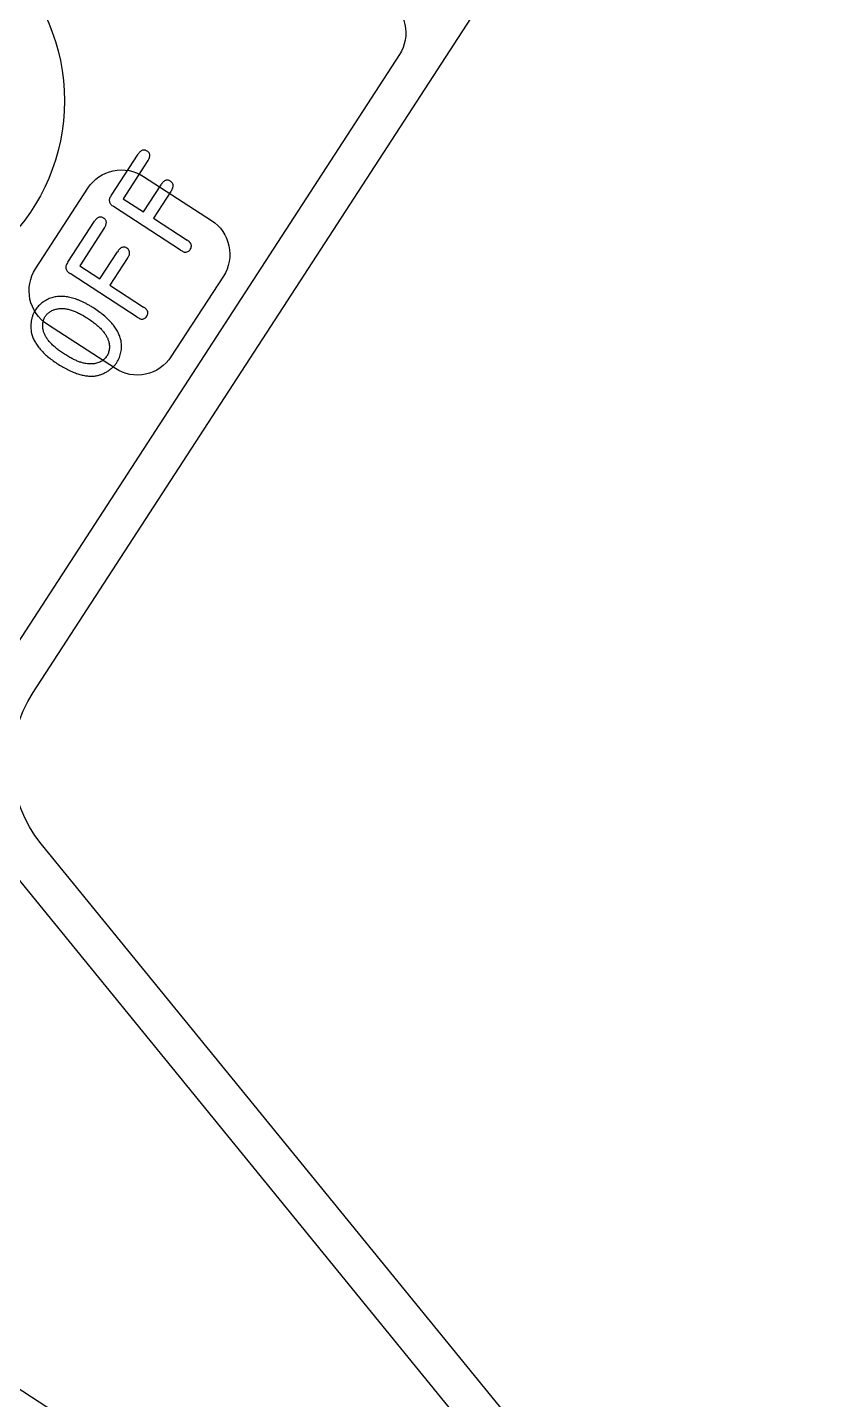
# Model space of a CAD drawing. Header units: millimetres. Extents: x -219 to 14, y 168 to 388.
# Drawn here: x -69.1 to -37.5, y 225.1 to 279.3 of the extents above; entities that cross this region are included whole.
import ezdxf

# ---------------------------------------------------------------- set-up
doc = ezdxf.new("R2010")
doc.units = ezdxf.units.MM
doc.layers.get('0').update_dxf_attribs({"linetype": 'CONTINUOUS'})

msp = doc.modelspace()

# ---------------------------------------------------------------- linework, layer by layer
for p, q in [((-65.82, 272.643), (-64.77, 274.258)), ((-64.38, 274.005), (-65.356, 272.5)), ((-64.557, 271.982), (-63.862, 273.053)), ((-65.356, 272.5), (-64.557, 271.982)), ((-63.48, 272.785), (-64.166, 271.728)), ((-63.09, 270.473), (-65.736, 272.19)), ((-67.537, 269.998), (-66.487, 271.614)), ((-64.166, 271.728), (-62.836, 270.864)), ((-66.097, 271.36), (-67.073, 269.856)), ((-66.274, 269.337), (-65.579, 270.408)), ((-67.073, 269.856), (-66.274, 269.337)), ((-65.197, 270.14), (-65.883, 269.083)), ((-64.807, 267.829), (-67.453, 269.546)), ((-65.883, 269.083), (-64.553, 268.22)), ((-68.822, 268.116), (-68.821, 268.116)), ((-68.43, 267.862), (-68.43, 267.862))]:
    msp.add_line(p, q)
for points in [[(-54.922, 280.386, -0.414214), (-54.455, 278.19), (-71.634, 251.733, 0.325768), (-71.432, 247.998), (-39.882, 209.286, -0.28994), (-39.68, 207.6), (-51.84, 182.1, -0.453094), (-54.138, 181.452), (-55.947, 182.627, 0.414214), (-64.731, 180.759), (-66.46, 178.096, -0.414214), (-68.656, 177.629), (-97.674, 196.471, -0.414214), (-98.141, 198.667), (-95.547, 202.661, 0.361395), (-96.5, 210.724), (-109.427, 222.998, 0.045941), (-109.656, 223.178), (-138.825, 242.118, -0.414214)], [(-163.016, 255.933), (-110.809, 222.035, -0.198912), (-108.607, 218.831), (-104.441, 199.238, 0.198912), (-104.111, 198.757), (-57.519, 168.505, 0.453094), (-56.416, 168.816), (-37.589, 208.295, 0.28994), (-37.686, 209.105), (-68.594, 247.028, -0.325768), (-68.916, 253.003), (-51.637, 279.616, 0.414214)]]:
    msp.add_lwpolyline(points, format="xyb")
for points in [[(-61.403, 269.445), (-63.47, 266.261, -0.414214), (-65.666, 265.794), (-68.348, 267.536, -0.414214), (-68.815, 269.732), (-66.748, 272.916, -0.414214), (-64.552, 273.383), (-61.87, 271.641, -0.414214)], [(-71.285, 202.142), (-79.17, 202.092, -0.146594), (-80.086, 202.36), (-83.618, 204.654, -0.128591), (-84.185, 205.275), (-87.59, 211.763, -0.271179), (-87.513, 213.44), (-81.17, 223.209, -0.185236), (-80.207, 223.909), (-71.576, 226.226, -0.212661), (-70.241, 226.014), (-66.209, 223.397, -0.185236), (-65.509, 222.434), (-63.276, 214.114, -0.212661), (-63.487, 212.778), (-69.902, 202.899, -0.2523)]]:
    msp.add_lwpolyline(points, format="xyb", close=True)
msp.add_circle((-75.551, 276.367), 7.874)
for points, knots in [([(-64.411, 274.383), (-64.427, 274.392), (-64.457, 274.409), (-64.505, 274.422), (-64.553, 274.423), (-64.6, 274.414), (-64.645, 274.391), (-64.689, 274.357), (-64.731, 274.312), (-64.757, 274.277), (-64.77, 274.258)], [0, 0, 0, 0, 0.124723, 0.238759, 0.348369, 0.45629, 0.57015, 0.695658, 0.839338, 1, 1, 1, 1]), ([(-64.38, 274.005), (-64.367, 274.024), (-64.343, 274.061), (-64.32, 274.119), (-64.306, 274.173), (-64.303, 274.223), (-64.313, 274.271), (-64.336, 274.313), (-64.367, 274.352), (-64.396, 274.372), (-64.411, 274.383)], [0, 0, 0, 0, 0.160822, 0.303607, 0.430121, 0.544897, 0.652145, 0.759141, 0.872467, 1, 1, 1, 1]), ([(-63.491, 273.19), (-63.507, 273.201), (-63.537, 273.22), (-63.587, 273.235), (-63.636, 273.237), (-63.685, 273.226), (-63.732, 273.201), (-63.777, 273.163), (-63.822, 273.113), (-63.848, 273.074), (-63.862, 273.053)], [0, 0, 0, 0, 0.124678, 0.235438, 0.340623, 0.446501, 0.558822, 0.687748, 0.833953, 1, 1, 1, 1]), ([(-63.392, 272.95), (-63.389, 272.974), (-63.381, 273.019), (-63.397, 273.086), (-63.434, 273.145), (-63.471, 273.175), (-63.491, 273.19)], [0, 0, 0, 0, 0.254544, 0.491372, 0.730048, 1, 1, 1, 1]), ([(-65.82, 272.643), (-65.835, 272.621), (-65.864, 272.581), (-65.893, 272.518), (-65.907, 272.456), (-65.904, 272.397), (-65.885, 272.339), (-65.85, 272.285), (-65.8, 272.234), (-65.758, 272.205), (-65.736, 272.19)], [0, 0, 0, 0, 0.145923, 0.274015, 0.386439, 0.493493, 0.603026, 0.718993, 0.850301, 1, 1, 1, 1]), ([(-63.48, 272.785), (-63.467, 272.804), (-63.445, 272.838), (-63.419, 272.884), (-63.402, 272.919), (-63.395, 272.94), (-63.392, 272.95)], [0, 0, 0, 0, 0.377536, 0.644293, 0.838072, 1, 1, 1, 1]), ([(-66.128, 271.739), (-66.144, 271.747), (-66.174, 271.764), (-66.222, 271.778), (-66.27, 271.779), (-66.317, 271.769), (-66.362, 271.747), (-66.406, 271.713), (-66.448, 271.668), (-66.474, 271.632), (-66.487, 271.614)], [0, 0, 0, 0, 0.124723, 0.238759, 0.348369, 0.45629, 0.57015, 0.695658, 0.839338, 1, 1, 1, 1]), ([(-66.097, 271.36), (-66.084, 271.38), (-66.06, 271.417), (-66.037, 271.475), (-66.023, 271.528), (-66.02, 271.579), (-66.03, 271.626), (-66.053, 271.668), (-66.084, 271.708), (-66.113, 271.728), (-66.128, 271.739)], [0, 0, 0, 0, 0.160822, 0.303607, 0.430121, 0.544897, 0.652145, 0.759141, 0.872467, 1, 1, 1, 1]), ([(-65.208, 270.546), (-65.224, 270.556), (-65.254, 270.575), (-65.304, 270.591), (-65.353, 270.592), (-65.402, 270.582), (-65.449, 270.557), (-65.494, 270.519), (-65.539, 270.469), (-65.565, 270.429), (-65.579, 270.408)], [0, 0, 0, 0, 0.124678, 0.235438, 0.340623, 0.446501, 0.558822, 0.687748, 0.833953, 1, 1, 1, 1]), ([(-65.109, 270.306), (-65.106, 270.329), (-65.098, 270.374), (-65.114, 270.442), (-65.151, 270.501), (-65.188, 270.53), (-65.208, 270.546)], [0, 0, 0, 0, 0.254544, 0.491372, 0.730048, 1, 1, 1, 1]), ([(-63.09, 270.473), (-63.072, 270.461), (-63.041, 270.441), (-63.001, 270.415), (-62.968, 270.4), (-62.947, 270.395), (-62.936, 270.393)], [0, 0, 0, 0, 0.3837774, 0.6325859, 0.8130585, 1, 1, 1, 1]), ([(-62.936, 270.393), (-62.914, 270.391), (-62.87, 270.389), (-62.808, 270.41), (-62.75, 270.446), (-62.722, 270.482), (-62.707, 270.501)], [0, 0, 0, 0, 0.250903, 0.48689, 0.729329, 1, 1, 1, 1]), ([(-62.715, 270.765), (-62.721, 270.773), (-62.732, 270.789), (-62.756, 270.811), (-62.792, 270.834), (-62.819, 270.853), (-62.836, 270.864)], [0, 0, 0, 0, 0.188152, 0.36832, 0.619021, 1, 1, 1, 1]), ([(-62.707, 270.501), (-62.696, 270.523), (-62.673, 270.566), (-62.663, 270.627), (-62.669, 270.674), (-62.677, 270.707), (-62.694, 270.738), (-62.708, 270.756), (-62.715, 270.765)], [0, 0, 0, 0, 0.260653, 0.512239, 0.635801, 0.756856, 0.8762, 1, 1, 1, 1]), ([(-67.537, 269.998), (-67.552, 269.977), (-67.581, 269.937), (-67.61, 269.873), (-67.624, 269.812), (-67.621, 269.752), (-67.602, 269.695), (-67.567, 269.641), (-67.517, 269.59), (-67.475, 269.561), (-67.453, 269.546)], [0, 0, 0, 0, 0.145923, 0.274015, 0.386439, 0.493493, 0.603026, 0.718993, 0.850301, 1, 1, 1, 1]), ([(-65.197, 270.14), (-65.184, 270.16), (-65.162, 270.194), (-65.137, 270.24), (-65.119, 270.275), (-65.112, 270.296), (-65.109, 270.306)], [0, 0, 0, 0, 0.377536, 0.644293, 0.838072, 1, 1, 1, 1]), ([(-68.178, 268.593), (-68.211, 268.581), (-68.277, 268.558), (-68.371, 268.514), (-68.462, 268.462), (-68.547, 268.404), (-68.627, 268.34), (-68.7, 268.27), (-68.765, 268.196), (-68.803, 268.142), (-68.821, 268.116)], [0, 0, 0, 0, 0.128897, 0.256024, 0.383031, 0.510763, 0.636864, 0.759967, 0.880017, 1, 1, 1, 1]), ([(-66.492, 268.162), (-66.532, 268.188), (-66.612, 268.239), (-66.731, 268.31), (-66.849, 268.373), (-66.964, 268.431), (-67.078, 268.481), (-67.189, 268.524), (-67.297, 268.562), (-67.404, 268.592), (-67.508, 268.616), (-67.611, 268.633), (-67.71, 268.643), (-67.809, 268.647), (-67.905, 268.644), (-67.998, 268.634), (-68.09, 268.618), (-68.149, 268.601), (-68.178, 268.593)], [0, 0, 0, 0, 0.0804244, 0.1577113, 0.2319715, 0.3037251, 0.3726848, 0.4389077, 0.5029624, 0.5646746, 0.624091, 0.6813894, 0.737383, 0.7916882, 0.8451799, 0.8974877, 0.9488854, 1, 1, 1, 1]), ([(-68.022, 268.139), (-67.978, 268.148), (-67.888, 268.166), (-67.747, 268.168), (-67.6, 268.152), (-67.446, 268.117), (-67.285, 268.062), (-67.118, 267.988), (-66.944, 267.897), (-66.829, 267.824), (-66.77, 267.786)], [0, 0, 0, 0, 0.100865, 0.20514, 0.314754, 0.432735, 0.558927, 0.694653, 0.841474, 1, 1, 1, 1]), ([(-65.442, 266.884), (-65.456, 266.941), (-65.486, 267.058), (-65.559, 267.228), (-65.656, 267.394), (-65.777, 267.555), (-65.921, 267.714), (-66.089, 267.868), (-66.28, 268.02), (-66.419, 268.113), (-66.492, 268.162)], [0, 0, 0, 0, 0.104917, 0.212948, 0.325254, 0.443443, 0.569143, 0.703178, 0.846557, 1, 1, 1, 1]), ([(-64.432, 268.121), (-64.438, 268.129), (-64.449, 268.144), (-64.473, 268.166), (-64.509, 268.19), (-64.536, 268.208), (-64.553, 268.22)], [0, 0, 0, 0, 0.188152, 0.36832, 0.619021, 1, 1, 1, 1]), ([(-68.822, 268.116), (-68.841, 268.083), (-68.879, 268.017), (-68.925, 267.909), (-68.96, 267.794), (-68.986, 267.673), (-69, 267.55), (-69.003, 267.426), (-68.996, 267.304), (-68.981, 267.225), (-68.974, 267.185)], [0, 0, 0, 0, 0.1189, 0.238815, 0.363412, 0.491768, 0.621792, 0.748494, 0.874822, 1, 1, 1, 1]), ([(-68.514, 267.307), (-68.519, 267.33), (-68.528, 267.377), (-68.534, 267.449), (-68.531, 267.524), (-68.524, 267.599), (-68.509, 267.672), (-68.489, 267.741), (-68.463, 267.805), (-68.441, 267.843), (-68.43, 267.862)], [0, 0, 0, 0, 0.123362, 0.249717, 0.37865, 0.511599, 0.64377, 0.76903, 0.886766, 1, 1, 1, 1]), ([(-68.43, 267.862), (-68.419, 267.878), (-68.396, 267.91), (-68.355, 267.953), (-68.308, 267.995), (-68.237, 268.045), (-68.144, 268.1), (-68.062, 268.126), (-68.022, 268.139)], [0, 0, 0, 0, 0.11376, 0.233218, 0.356799, 0.48809, 0.749531, 1, 1, 1, 1]), ([(-66.77, 267.786), (-66.713, 267.748), (-66.603, 267.674), (-66.451, 267.56), (-66.318, 267.445), (-66.204, 267.33), (-66.109, 267.215), (-66.029, 267.099), (-65.967, 266.981), (-65.939, 266.899), (-65.926, 266.859)], [0, 0, 0, 0, 0.161174, 0.309864, 0.446677, 0.572217, 0.688558, 0.797887, 0.901397, 1, 1, 1, 1]), ([(-64.807, 267.829), (-64.789, 267.816), (-64.758, 267.796), (-64.718, 267.771), (-64.685, 267.756), (-64.664, 267.751), (-64.653, 267.748)], [0, 0, 0, 0, 0.3837774, 0.6325859, 0.8130585, 1, 1, 1, 1]), ([(-64.653, 267.748), (-64.631, 267.747), (-64.587, 267.745), (-64.525, 267.765), (-64.467, 267.802), (-64.439, 267.838), (-64.424, 267.857)], [0, 0, 0, 0, 0.250903, 0.48689, 0.729329, 1, 1, 1, 1]), ([(-64.424, 267.857), (-64.413, 267.879), (-64.39, 267.922), (-64.38, 267.983), (-64.386, 268.029), (-64.394, 268.063), (-64.411, 268.093), (-64.425, 268.111), (-64.432, 268.121)], [0, 0, 0, 0, 0.260653, 0.512239, 0.635801, 0.756856, 0.8762, 1, 1, 1, 1]), ([(-68.974, 267.185), (-68.958, 267.132), (-68.924, 267.023), (-68.848, 266.866), (-68.752, 266.711), (-68.634, 266.56), (-68.496, 266.412), (-68.34, 266.268), (-68.165, 266.128), (-68.038, 266.042), (-67.973, 265.998)], [0, 0, 0, 0, 0.1057049, 0.2151337, 0.3290181, 0.4496305, 0.576639, 0.710541, 0.8514163, 1, 1, 1, 1]), ([(-67.709, 266.384), (-67.763, 266.42), (-67.867, 266.491), (-68.013, 266.604), (-68.141, 266.719), (-68.253, 266.837), (-68.348, 266.954), (-68.424, 267.072), (-68.481, 267.188), (-68.503, 267.268), (-68.514, 267.307)], [0, 0, 0, 0, 0.156125, 0.302877, 0.440322, 0.56978, 0.690666, 0.801587, 0.904038, 1, 1, 1, 1]), ([(-65.926, 266.859), (-65.92, 266.835), (-65.909, 266.786), (-65.901, 266.711), (-65.9, 266.634), (-65.907, 266.556), (-65.921, 266.482), (-65.939, 266.41), (-65.966, 266.345), (-65.99, 266.304), (-66.001, 266.285)], [0, 0, 0, 0, 0.125983, 0.2526, 0.38207, 0.513681, 0.642442, 0.765615, 0.88507, 1, 1, 1, 1]), ([(-65.604, 266.04), (-65.586, 266.07), (-65.549, 266.13), (-65.508, 266.229), (-65.471, 266.332), (-65.446, 266.441), (-65.428, 266.552), (-65.423, 266.664), (-65.425, 266.775), (-65.436, 266.847), (-65.442, 266.884)], [0, 0, 0, 0, 0.118981, 0.240318, 0.364646, 0.49276, 0.622125, 0.749523, 0.874592, 1, 1, 1, 1]), ([(-67.973, 265.998), (-67.905, 265.956), (-67.774, 265.873), (-67.577, 265.766), (-67.386, 265.675), (-67.201, 265.603), (-67.022, 265.548), (-66.849, 265.512), (-66.683, 265.491), (-66.574, 265.493), (-66.521, 265.494)], [0, 0, 0, 0, 0.153124, 0.297158, 0.432037, 0.559346, 0.678717, 0.790963, 0.898004, 1, 1, 1, 1]), ([(-66.581, 265.977), (-66.622, 265.976), (-66.705, 265.974), (-66.832, 265.992), (-66.963, 266.02), (-67.1, 266.064), (-67.242, 266.122), (-67.391, 266.195), (-67.549, 266.283), (-67.654, 266.349), (-67.709, 266.384)], [0, 0, 0, 0, 0.100044, 0.204357, 0.314658, 0.431428, 0.557026, 0.692898, 0.840874, 1, 1, 1, 1]), ([(-66.001, 266.285), (-66.016, 266.263), (-66.047, 266.22), (-66.106, 266.164), (-66.17, 266.112), (-66.244, 266.068), (-66.323, 266.031), (-66.407, 266.003), (-66.493, 265.984), (-66.551, 265.979), (-66.581, 265.977)], [0, 0, 0, 0, 0.116304, 0.233863, 0.354988, 0.482525, 0.612268, 0.740399, 0.869415, 1, 1, 1, 1]), ([(-66.521, 265.494), (-66.477, 265.5), (-66.388, 265.513), (-66.258, 265.551), (-66.129, 265.603), (-66.003, 265.669), (-65.884, 265.748), (-65.777, 265.837), (-65.681, 265.932), (-65.629, 266.005), (-65.604, 266.04)], [0, 0, 0, 0, 0.121113, 0.243963, 0.369981, 0.501105, 0.632263, 0.757497, 0.880131, 1, 1, 1, 1])]:
    msp.add_open_spline(points, degree=3, knots=knots)

doc.saveas('drawing.dxf')
